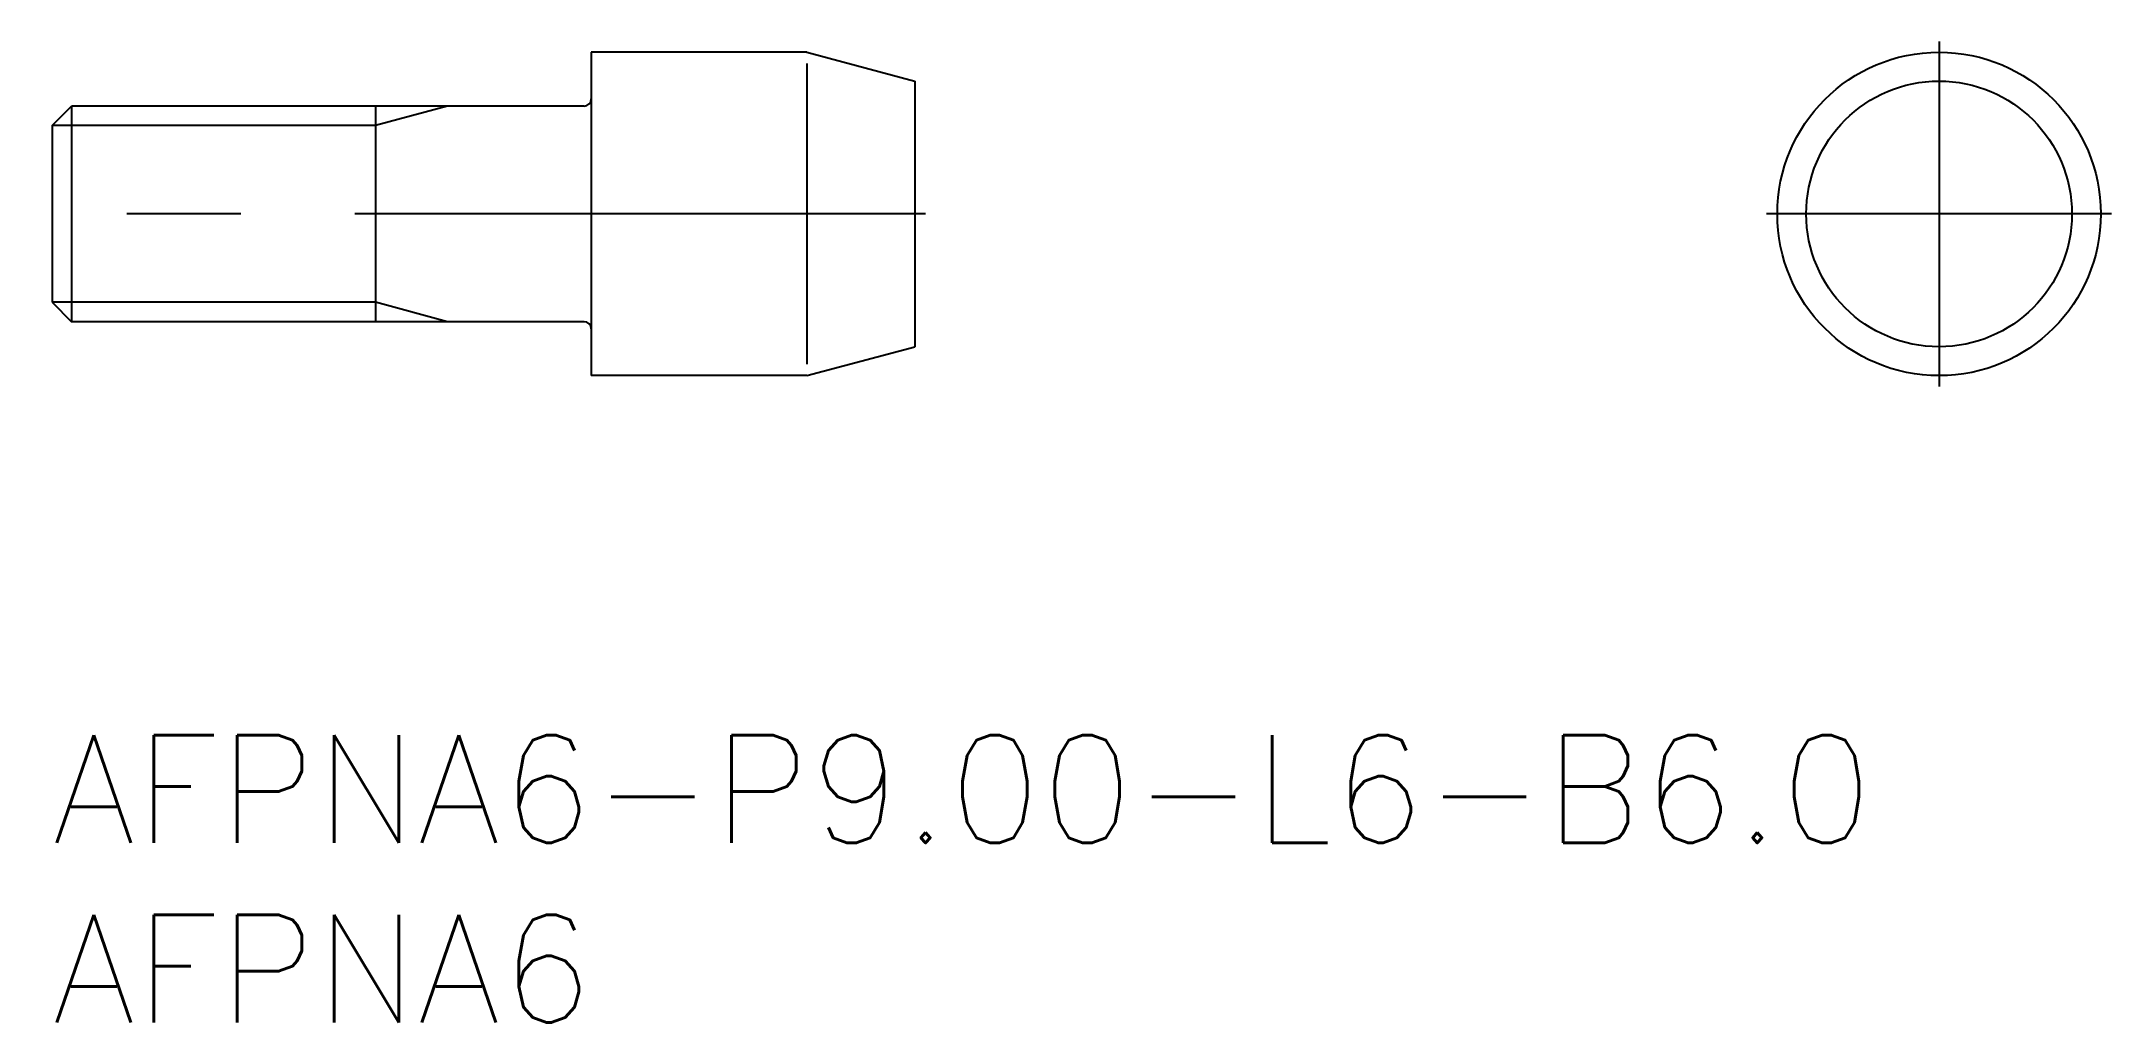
# Model space of a CAD drawing. Extents: x -0.3 to 57.3, y -8 to 19.3.
import ezdxf

# ---------------------------------------------------------------- set-up
doc = ezdxf.new("R2010")
doc.units = 0
doc.header["$LTSCALE"] = 0.5
doc.linetypes.add('CENTER', pattern=[50.8, 31.75, -6.35, 6.35, -6.35])
for name, color, linetype in [('MSM_CENTER', 1, 'CENTER'), ('MSM_CONTINUOUS', 7, 'CONTINUOUS'), ('MSM_NARROW', 5, 'CONTINUOUS'), ('MSM_PART_NUMBER', 7, 'CONTINUOUS')]:
    doc.layers.add(name, color=color, linetype=linetype)
doc.styles.get("Standard").update_dxf_attribs({"font": 'txt.shx', "height": 1, "bigfont": 'bigfont.shx'})

# ---------------------------------------------------------------- blocks, each defined once
blk = doc.blocks.new('*U4')
at = {"layer": 'MSM_PART_NUMBER'}
blk.add_text('AFPNA6-P9.00-L6-B6.0', height=3, dxfattribs=at).set_placement((0, -3))
blk = doc.blocks.new('*U5')
at = {"layer": 'MSM_PART_NUMBER'}
blk.add_text('AFPNA6', height=3, dxfattribs=at).set_placement((0, -8))

msp = doc.modelspace()

# ---------------------------------------------------------------- linework, layer by layer
at = {"layer": 'MSM_CENTER'}
for p, q in [((52.5, 19.3), (52.5, 9.7)), ((24.3, 14.5), (-0.3, 14.5)), ((57.3, 14.5), (47.7, 14.5))]:
    msp.add_line(p, q, dxfattribs=at)
at = {"layer": 'MSM_CONTINUOUS'}
for p, q in [((21, 19), (15, 19)), ((15, 19), (15, 10)), ((21, 19), (24, 18.196)), ((24, 18.196), (24, 10.804)), ((0, 16.959), (0.541, 17.5)), ((0.541, 17.5), (0.541, 11.5)), ((14.8, 17.5), (0.541, 17.5)), ((9, 17.5), (9, 11.5)), ((0, 16.959), (0, 12.041)), ((0, 12.041), (0.541, 11.5)), ((14.8, 11.5), (0.541, 11.5)), ((21, 10), (24, 10.804)), ((21, 10), (15, 10))]:
    msp.add_line(p, q, dxfattribs=at)
for radius in [4.5, 3.696]:
    msp.add_circle((52.5, 14.5), radius, dxfattribs=at)
for centre, start, end in [((14.8, 17.7), 270, 0), ((14.8, 11.3), 0, 90)]:
    msp.add_arc(centre, 0.2, start, end, dxfattribs=at)
at = {"layer": 'MSM_NARROW'}
for p, q in [((21, 18.683), (21, 10.317)), ((11, 17.5), (9, 16.959)), ((9, 16.959), (0, 16.959)), ((9, 12.041), (0, 12.041)), ((11, 11.5), (9, 12.041))]:
    msp.add_line(p, q, dxfattribs=at)

# ---------------------------------------------------------------- block references
at = {"layer": 'MSM_CONTINUOUS'}
for name in ['*U4', '*U5']:
    msp.add_blockref(name, (0, 0), dxfattribs=at)

doc.saveas('drawing.dxf')
